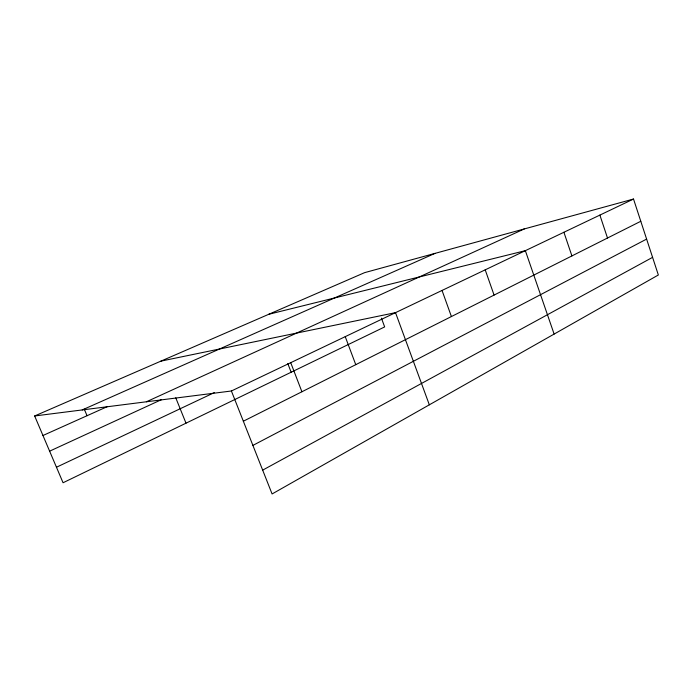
<?xml version="1.0" encoding="UTF-8"?>
<svg xmlns="http://www.w3.org/2000/svg" width="693" height="693" viewBox="0 0 693 693"><rect width="100%" height="100%" fill="white"/><g stroke="black" fill="none" stroke-linecap="round" stroke-linejoin="round"><path stroke-width="1.04" d="M262.673 470.131L652.581 257.354M252.902 445.4L646.612 239.094M243.347 421.223L640.791 221.275M231.401 390.991L633.523 199.038L658.35 274.991L272.089 493.962L231.401 390.991L34.65 415.973L63.063 482.752L384.658 326.914L381.427 318.165M56.462 467.238L214.302 392.619M49.627 451.169L161.382 399.696M146.388 401.784L524.289 228.941M42.957 435.507L107.406 406.583M82.216 409.935L435.013 253.378M34.65 415.973L364.622 272.644L633.523 199.038M268.815 314.267L525.355 250.667L554.123 334.069M160.949 361.114L395.521 312.647L429.331 404.816M84.251 409.061L87.041 415.722M175.753 397.799L186.001 423.18M290.722 362.673L301.914 391.762M287.803 363.556L291.147 372.228M345.235 336.651L355.76 364.665M442.039 290.445L451.412 316.545M485.204 269.837L494.074 295.079M563.911 232.268L571.916 255.925M599.878 215.099L607.501 238.02"/></g></svg>
